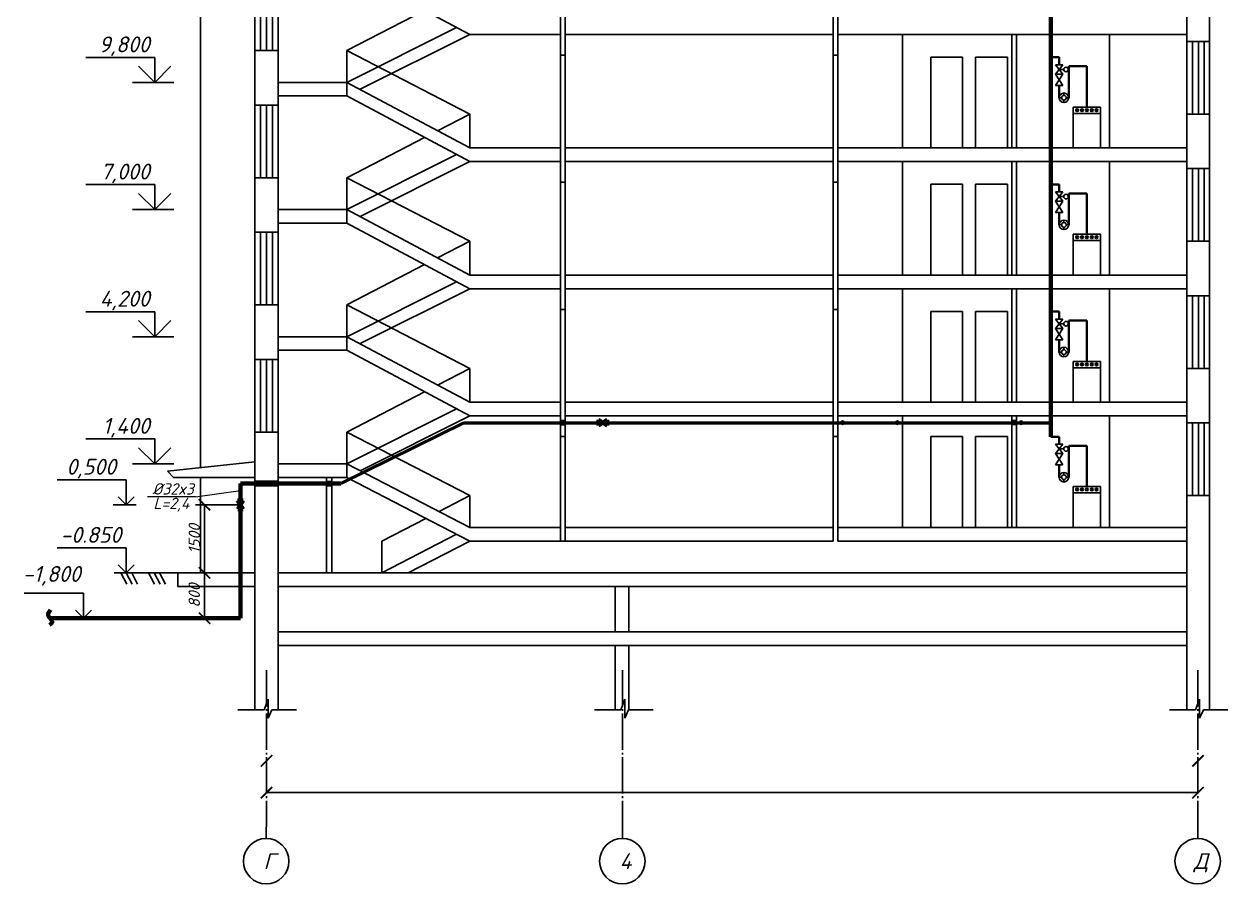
# Model space of a CAD drawing. Header units: millimetres. Extents: x -710977 to 10671, y -929782 to 89628.
# Drawn here: x 1903.8 to 2168.8, y 4858.6 to 5047.9 of the extents above; entities that cross this region are included whole.
import ezdxf
from ezdxf.enums import TextEntityAlignment as Align

# ---------------------------------------------------------------- set-up
doc = ezdxf.new("R2010")
doc.units = ezdxf.units.MM
doc.header["$LTSCALE"] = 0.4
doc.linetypes.add('ГОСТ 2.303 5', pattern=[24, 20, -1.5, 1, -1.5])
for name, color, linetype, lineweight in [('A-WALL', 113, 'Continuous', 9), ('I-WALL', 2, 'Continuous', 9), ('среднегодовой', 255, 'Continuous', 25)]:
    doc.layers.add(name, color=color, linetype=linetype, lineweight=lineweight)
for name, color, linetype in [('VPORTS', 7, 'Continuous'), ('аксонометрия', 84, 'Continuous'), ('кварталыИнфо', 7, 'Continuous'), ('оси', 255, 'Continuous'), ('СхемаГидравлика', 7, 'Continuous')]:
    doc.layers.add(name, color=color, linetype=linetype)
doc.styles.add('Zhenka', font='isocpeur.ttf', dxfattribs={"height": 400})
doc.styles.add('ГОСТ 2.304', font='isocpeui.ttf')
doc.styles.add('размерный', font='isocpeui.ttf')
doc.dimstyles.new('размерный', dxfattribs={"dimtxt": 5, "dimasz": 2.5, "dimexe": 2, "dimexo": 0, "dimgap": 1, "dimtad": 1, "dimtxsty": 'размерный', "dimblk": 'ARCHTICK', "dimcen": 2.5, "dimadec": 0, "dimazin": 0, "dimtfac": 1, "dimtmove": 0, "dimatfit": 2, "dimfxl": 1.25, "dimarcsym": 0})

# ---------------------------------------------------------------- blocks, each defined once
blk = doc.blocks.new('_ArchTick')
at = {"color": 0, "linetype": 'ByBlock', "const_width": 0.15}
blk.add_lwpolyline([(-0.5, -0.5), (0.5, 0.5)], dxfattribs=at)
blk = doc.blocks.new('*D50')
at = {"layer": 'Defpoints', "color": 0, "transparency": 16777216}
for p in [(1951.38, 4927.09), (1943.48, 4917.09), (1951.38, 4917.09)]:
    blk.add_point(p, dxfattribs=at)
at = {"layer": 'среднегодовой', "color": 0, "lineweight": -2, "transparency": 16777216}
for p, q in [((1951.38, 4927.09), (1941.48, 4927.09)), ((1943.48, 4927.09), (1943.48, 4917.09)), ((1951.38, 4917.09), (1941.48, 4917.09))]:
    blk.add_line(p, q, dxfattribs=at)
at = {"layer": 'среднегодовой', "color": 0, "lineweight": -2, "transparency": 16777216, "xscale": 2.5, "yscale": 2.5, "zscale": 2.5}
for p, rotation in [((1943.48, 4927.09), 90), ((1943.48, 4917.09), 270)]:
    blk.add_blockref('_ArchTick', p, dxfattribs=dict(at, rotation=rotation))
at = {"layer": 'среднегодовой', "color": 0, "lineweight": 25, "transparency": 16777216, "insert": (1941.23, 4922.09), "char_height": 2.5, "attachment_point": 5, "rotation": 90, "style": 'размерный'}
blk.add_mtext('{\\fISOCPEUR|b0|i1|c0|p34;800}', dxfattribs=at)
blk = doc.blocks.new('*D49')
at = {"layer": 'Defpoints', "color": 0, "transparency": 16777216}
for p in [(1951.38, 4942.09), (1943.48, 4927.09), (1951.38, 4927.09)]:
    blk.add_point(p, dxfattribs=at)
at = {"layer": 'среднегодовой', "color": 0, "lineweight": -2, "transparency": 16777216}
for p, q in [((1951.38, 4942.09), (1941.48, 4942.09)), ((1943.48, 4942.09), (1943.48, 4927.09)), ((1951.38, 4927.09), (1941.48, 4927.09))]:
    blk.add_line(p, q, dxfattribs=at)
at = {"layer": 'среднегодовой', "color": 0, "lineweight": -2, "transparency": 16777216, "xscale": 2.5, "yscale": 2.5, "zscale": 2.5}
for p, rotation in [((1943.48, 4942.09), 90), ((1943.48, 4927.09), 270)]:
    blk.add_blockref('_ArchTick', p, dxfattribs=dict(at, rotation=rotation))
at = {"layer": 'среднегодовой', "color": 0, "lineweight": 25, "transparency": 16777216, "insert": (1941.23, 4934.59), "char_height": 2.5, "attachment_point": 5, "rotation": 90, "style": 'размерный'}
blk.add_mtext('{\\fISOCPEUR|b0|i1|c0|p34;1500}', dxfattribs=at)
blk = doc.blocks.new('*U47')
at = {"layer": 'кварталыИнфо', "ltscale": 0.12}
for p, q in [((-29.5, 0), (-30.5, 0)), ((29.5, 0), (30.5, 0))]:
    blk.add_line(p, q, dxfattribs=at)
blk = doc.blocks.new('*U48')
at = {"layer": 'кварталыИнфо', "color": 0, "linetype": 'ByBlock', "lineweight": -2, "transparency": 16777216}
for p in [(0, 252), (0, 224), (0, 196), (0, 168), (0, 140), (0, 112), (0, 84), (0, 56), (0, 28), (0, 0)]:
    blk.add_blockref('*U47', p, dxfattribs=at)

msp = doc.modelspace()

# ---------------------------------------------------------------- hatches: boundary and pattern name
at = {"layer": 'аксонометрия', "lineweight": 25}
for points in [[(2135.878, 5028.982, 1), (2135.278, 5028.982, 1)], [(2136.95, 5028.982, 1), (2136.35, 5028.982, 1)], [(2138.022, 5028.982, 1), (2137.422, 5028.982, 1)], [(2139.094, 5028.982, 1), (2138.494, 5028.982, 1)], [(2140.166, 5028.982, 1), (2139.566, 5028.982, 1)], [(2135.878, 5000.982, 1), (2135.278, 5000.982, 1)], [(2136.95, 5000.982, 1), (2136.35, 5000.982, 1)], [(2138.022, 5000.982, 1), (2137.422, 5000.982, 1)], [(2139.094, 5000.982, 1), (2138.494, 5000.982, 1)], [(2140.166, 5000.982, 1), (2139.566, 5000.982, 1)], [(2135.878, 4972.982, 1), (2135.278, 4972.982, 1)], [(2136.95, 4972.982, 1), (2136.35, 4972.982, 1)], [(2138.022, 4972.982, 1), (2137.422, 4972.982, 1)], [(2139.094, 4972.982, 1), (2138.494, 4972.982, 1)], [(2140.166, 4972.982, 1), (2139.566, 4972.982, 1)], [(2135.878, 4945.416, 1), (2135.278, 4945.416, 1)], [(2136.95, 4945.416, 1), (2136.35, 4945.416, 1)], [(2138.022, 4945.416, 1), (2137.422, 4945.416, 1)], [(2139.094, 4945.416, 1), (2138.494, 4945.416, 1)], [(2140.166, 4945.416, 1), (2139.566, 4945.416, 1)]]:
    msp.add_hatch(color=7, dxfattribs=at).paths.add_polyline_path(points)
at = {"layer": 'СхемаГидравлика'}
h = msp.add_hatch(color=256, dxfattribs=at)
h.dxf.hatch_style = 1
edge = h.paths.add_edge_path()
edge.add_arc((2083.964, 4960.157), 0.391, 0, 360)
h = msp.add_hatch(color=256, dxfattribs=at)
h.dxf.hatch_style = 1
edge = h.paths.add_edge_path()
edge.add_arc((2096.003, 4960.157), 0.391, 0, 360)
h = msp.add_hatch(color=256, dxfattribs=at)
h.dxf.hatch_style = 1
edge = h.paths.add_edge_path()
edge.add_arc((2123.271, 4960.157), 0.391, 0, 360)

# ---------------------------------------------------------------- linework, layer by layer
at = {"color": 7, "lineweight": 25}
for p, q in [((1955.821, 5058.091), (1955.821, 5042.091)), ((1957.132, 5058.091), (1957.132, 5042.091)), ((1958.443, 5058.091), (1958.443, 5042.091)), ((2159.722, 5044.091), (2164.722, 5044.091)), ((2160.961, 5044.091), (2160.961, 5028.091)), ((2162.272, 5044.091), (2162.272, 5028.091)), ((2163.583, 5044.091), (2163.583, 5028.091)), ((1954.582, 5042.091), (1959.682, 5042.091)), ((1932.512, 5040.594), (1917.322, 5040.594)), ((1932.512, 5040.594), (1932.512, 5035.091)), ((1927.598, 5035.091), (1936.71, 5035.091)), ((1954.582, 5030.091), (1959.682, 5030.091)), ((1955.821, 5030.091), (1955.821, 5014.091)), ((1957.132, 5030.091), (1957.132, 5014.091)), ((1958.443, 5030.091), (1958.443, 5014.091)), ((2159.722, 5028.091), (2164.722, 5028.091)), ((2159.722, 5016.091), (2164.722, 5016.091)), ((2160.961, 5016.091), (2160.961, 5000.091)), ((2162.272, 5016.091), (2162.272, 5000.091)), ((2163.583, 5016.091), (2163.583, 5000.091)), ((1932.512, 5012.594), (1917.322, 5012.594)), ((1932.512, 5012.594), (1932.512, 5007.091)), ((1954.582, 5014.091), (1959.682, 5014.091)), ((1927.598, 5007.091), (1936.71, 5007.091)), ((1954.582, 5002.091), (1959.682, 5002.091)), ((1955.821, 5002.091), (1955.821, 4986.091)), ((1957.132, 5002.091), (1957.132, 4986.091)), ((1958.443, 5002.091), (1958.443, 4986.091)), ((2159.722, 5000.091), (2164.722, 5000.091)), ((2159.722, 4988.091), (2164.722, 4988.091)), ((2160.961, 4988.091), (2160.961, 4972.091)), ((2162.272, 4988.091), (2162.272, 4972.091)), ((2163.583, 4988.091), (2163.583, 4972.091)), ((1954.582, 4986.091), (1959.682, 4986.091)), ((1932.512, 4984.594), (1917.322, 4984.594)), ((1932.512, 4984.594), (1932.512, 4979.091)), ((1927.598, 4979.091), (1936.71, 4979.091)), ((1954.582, 4974.091), (1959.682, 4974.091)), ((1955.821, 4974.091), (1955.821, 4958.091)), ((1957.132, 4974.091), (1957.132, 4958.091)), ((1958.443, 4974.091), (1958.443, 4958.091)), ((2159.722, 4972.091), (2164.722, 4972.091)), ((2159.722, 4960.091), (2164.722, 4960.091)), ((2160.961, 4960.091), (2160.961, 4944.091)), ((2162.272, 4960.091), (2162.272, 4944.091)), ((2163.583, 4960.091), (2163.583, 4944.091)), ((1932.512, 4956.594), (1917.322, 4956.594)), ((1932.512, 4956.594), (1932.512, 4951.091)), ((1932.512, 4956.594), (1932.512, 4951.091)), ((1954.582, 4958.091), (1959.682, 4958.091)), ((1927.598, 4951.091), (1936.71, 4951.091)), ((1935.296, 4949.452), (1954.582, 4951.526)), ((1936.658, 4948.091), (1935.296, 4949.452)), ((1954.582, 4948.091), (1936.658, 4948.091)), ((1926.245, 4947.594), (1911.055, 4947.594)), ((1926.245, 4947.594), (1911.055, 4947.594)), ((1926.245, 4947.594), (1926.245, 4942.091)), ((1926.245, 4947.594), (1926.245, 4942.091)), ((2159.722, 4944.091), (2164.722, 4944.091)), ((1923.362, 4942.091), (1928.449, 4942.091)), ((1923.362, 4942.091), (1928.449, 4942.091)), ((1926.245, 4932.594), (1911.055, 4932.594)), ((1926.245, 4932.594), (1926.245, 4927.091)), ((1925.045, 4927.091), (1926.355, 4924.614)), ((1926.245, 4927.091), (1927.555, 4924.614)), ((1927.445, 4927.091), (1928.755, 4924.614)), ((1931.18, 4927.091), (1932.49, 4924.614)), ((1932.38, 4927.091), (1933.69, 4924.614)), ((1933.58, 4927.091), (1934.89, 4924.614)), ((1916.811, 4922.594), (1903.759, 4922.594)), ((1916.811, 4922.594), (1916.811, 4917.091)), ((1956.61, 4896.915), (1957.497, 4899.242)), ((1957.497, 4899.242), (1957.497, 4895.079)), ((2035.107, 4896.915), (2035.994, 4899.242)), ((2035.994, 4899.242), (2035.994, 4895.079)), ((2161.668, 4896.915), (2162.554, 4899.242)), ((2162.554, 4899.242), (2162.554, 4895.079)), ((1956.61, 4896.915), (1950.828, 4896.915)), ((1957.497, 4895.079), (1958.31, 4896.915)), ((1958.31, 4896.915), (1963.721, 4896.915)), ((2035.107, 4896.915), (2029.326, 4896.915)), ((2035.994, 4895.079), (2036.807, 4896.915)), ((2036.807, 4896.915), (2042.218, 4896.915)), ((2161.668, 4896.915), (2155.886, 4896.915)), ((2162.554, 4895.079), (2163.367, 4896.915)), ((2163.367, 4896.915), (2168.778, 4896.915))]:
    msp.add_line(p, q, dxfattribs=at)
at = {"color": 7, "lineweight": 35}
for p, q in [((2131.622, 5040.633), (2129.813, 5040.633)), ((2131.623, 5038.977), (2131.622, 5040.633)), ((2137.722, 5038.657), (2133.722, 5038.657)), ((2133.722, 5031.707), (2133.722, 5038.657)), ((2137.722, 5029.657), (2137.722, 5038.657)), ((2131.622, 5035.655), (2131.622, 5035.657)), ((2131.622, 5035.655), (2131.622, 5035.657)), ((2131.622, 5031.707), (2131.622, 5034.407)), ((2131.622, 5012.633), (2129.813, 5012.633)), ((2131.623, 5010.977), (2131.622, 5012.633)), ((2137.722, 5010.657), (2133.722, 5010.657)), ((2133.722, 5003.707), (2133.722, 5010.657)), ((2137.722, 5001.657), (2137.722, 5010.657)), ((2131.622, 5007.655), (2131.622, 5007.657)), ((2131.622, 5007.655), (2131.622, 5007.657)), ((2131.622, 5003.707), (2131.622, 5006.407)), ((2131.622, 4984.633), (2129.813, 4984.633)), ((2131.623, 4982.977), (2131.622, 4984.633)), ((2137.722, 4982.657), (2133.722, 4982.657)), ((2133.722, 4975.707), (2133.722, 4982.657)), ((2137.722, 4973.657), (2137.722, 4982.657)), ((2131.622, 4979.655), (2131.622, 4979.657)), ((2131.622, 4979.655), (2131.622, 4979.657)), ((2131.622, 4975.707), (2131.622, 4978.407)), ((2131.622, 4957.067), (2129.813, 4957.067)), ((2131.623, 4955.411), (2131.622, 4957.067)), ((2137.722, 4955.091), (2133.722, 4955.091)), ((2133.722, 4948.141), (2133.722, 4955.091)), ((2137.722, 4946.091), (2137.722, 4955.091)), ((2131.622, 4952.089), (2131.622, 4952.091)), ((2131.622, 4952.089), (2131.622, 4952.091)), ((2131.622, 4948.141), (2131.622, 4950.841))]:
    msp.add_line(p, q, dxfattribs=at)
at = {"color": 7, "lineweight": 50}
for p, q in [((2000.583, 4960.157), (1973.483, 4946.734)), ((2000.583, 4960.157), (2030.231, 4960.157)), ((2032.142, 4960.157), (2129.813, 4960.157))]:
    msp.add_line(p, q, dxfattribs=at)
at = {"color": 7, "lineweight": 20}
for q in [(1930.951, 4943.819), (1951.382, 4945.193)]:
    msp.add_line((1941.486, 4943.819), q, dxfattribs=at)
at = {"color": 0, "linetype": 'ByBlock', "const_width": 0.375}
for points in [[(1955.882, 4884.437), (1958.382, 4886.937)], [(2160.939, 4884.437), (2163.439, 4886.937)], [(1955.882, 4877.437), (1958.382, 4879.937)], [(2160.939, 4877.437), (2163.439, 4879.937)]]:
    msp.add_lwpolyline(points, dxfattribs=at)
at = {"layer": 'A-WALL', "lineweight": 25}
for p, q in [((2159.722, 4927.091), (2159.722, 5236.657)), ((2164.722, 5236.657), (2164.722, 4927.091)), ((1942.582, 5213.76), (1942.582, 4950.236)), ((1954.582, 5209.091), (1954.582, 4896.915)), ((1959.682, 5209.091), (1959.682, 4896.915)), ((2021.882, 5045.657), (2001.882, 5045.657)), ((2033.882, 5045.657), (2022.882, 5045.657)), ((2081.882, 5045.657), (2033.882, 5045.657)), ((2159.722, 5045.657), (2082.882, 5045.657)), ((1959.682, 5035.091), (1974.782, 5035.091)), ((1959.682, 5032.091), (1974.782, 5032.091)), ((2021.882, 5020.657), (2001.882, 5020.657)), ((2033.882, 5020.657), (2022.882, 5020.657)), ((2081.882, 5020.657), (2033.882, 5020.657)), ((2159.722, 5020.657), (2082.882, 5020.657)), ((2021.882, 5017.657), (2001.882, 5017.657)), ((2033.882, 5017.657), (2022.882, 5017.657)), ((2081.882, 5017.657), (2033.882, 5017.657)), ((2159.722, 5017.657), (2082.882, 5017.657)), ((1959.682, 5007.091), (1974.782, 5007.091)), ((1959.682, 5004.091), (1974.782, 5004.091)), ((2021.882, 4992.657), (2001.882, 4992.657)), ((2022.882, 4992.657), (2033.882, 4992.657)), ((2033.882, 4992.657), (2081.882, 4992.657)), ((2159.722, 4992.657), (2082.882, 4992.657)), ((2021.882, 4989.657), (2001.882, 4989.657)), ((2033.882, 4989.657), (2022.882, 4989.657)), ((2081.882, 4989.657), (2033.882, 4989.657)), ((2159.722, 4989.657), (2082.882, 4989.657)), ((1959.682, 4979.091), (1974.782, 4979.091)), ((1959.682, 4976.091), (1974.782, 4976.091)), ((1959.682, 4951.091), (1959.682, 4976.091)), ((2021.882, 4964.657), (2001.882, 4964.657)), ((2033.882, 4964.657), (2022.882, 4964.657)), ((2081.882, 4964.657), (2033.882, 4964.657)), ((2159.722, 4964.657), (2082.882, 4964.657)), ((2001.882, 4961.657), (1977.732, 4949.567)), ((2021.882, 4961.657), (2001.882, 4961.657)), ((2033.882, 4961.657), (2022.882, 4961.657)), ((2081.882, 4961.657), (2033.882, 4961.657)), ((2159.722, 4961.657), (2082.882, 4961.657)), ((1959.682, 4951.091), (1974.782, 4951.091)), ((1959.682, 4948.091), (1974.782, 4948.091)), ((2021.882, 4937.091), (2001.882, 4937.091)), ((2036.882, 4937.091), (2022.882, 4937.091)), ((2081.882, 4937.091), (2036.882, 4937.091)), ((2159.722, 4937.091), (2082.882, 4937.091)), ((2036.882, 4934.091), (2001.882, 4934.091)), ((2081.882, 4934.091), (2036.882, 4934.091)), ((2159.722, 4934.091), (2082.882, 4934.091)), ((1954.582, 4927.091), (1923.582, 4927.091)), ((1937.582, 4924.091), (1937.582, 4927.091)), ((1959.682, 4924.091), (1959.682, 4927.091)), ((1959.682, 4927.091), (2036.882, 4927.091)), ((2036.882, 4927.091), (2159.722, 4927.091)), ((2159.722, 4927.091), (2159.722, 4896.915)), ((2164.722, 4927.091), (2164.722, 4896.915)), ((1954.582, 4924.091), (1937.582, 4924.091)), ((1959.682, 4914.091), (1959.682, 4924.091)), ((1959.682, 4924.091), (2036.882, 4924.091)), ((2033.882, 4924.091), (2033.882, 4914.091)), ((2036.882, 4924.091), (2159.722, 4924.091)), ((2036.882, 4924.091), (2036.882, 4914.091)), ((2033.882, 4914.091), (1959.682, 4914.091)), ((2159.722, 4914.091), (2033.882, 4914.091)), ((2033.882, 4911.091), (1959.682, 4911.091)), ((2159.722, 4911.091), (2033.882, 4911.091)), ((2033.882, 4911.091), (2033.882, 4896.915)), ((2036.882, 4911.091), (2036.882, 4896.915))]:
    msp.add_line(p, q, dxfattribs=at)
at = {"layer": 'I-WALL', "lineweight": 25}
for p, q in [((2021.882, 4934.091), (2021.882, 5213.657)), ((2022.882, 4934.091), (2022.882, 5213.657)), ((2081.882, 4934.091), (2081.882, 5213.657)), ((2082.882, 4934.091), (2082.882, 5213.657)), ((2121.222, 5020.657), (2121.222, 5045.657)), ((2122.222, 5045.657), (2122.222, 5020.657)), ((2121.222, 4992.657), (2121.222, 5017.657)), ((2122.222, 5017.657), (2122.222, 4992.657)), ((2121.222, 4964.657), (2121.222, 4989.657)), ((2122.222, 4989.657), (2122.222, 4964.657)), ((2121.222, 4937.091), (2121.222, 4961.657)), ((2122.222, 4961.657), (2122.222, 4937.091)), ((1970.334, 4948.091), (1970.334, 4927.091)), ((1971.534, 4948.091), (1971.534, 4927.091))]:
    msp.add_line(p, q, dxfattribs=at)
at = {"layer": 'VPORTS', "ltscale": 0.2}
for p, q in [((2021.882, 4960.657), (2022.882, 4960.657)), ((2022.882, 4959.657), (2021.882, 4959.657)), ((2022.882, 4960.657), (2022.882, 4959.657)), ((1942.582, 4948.091), (1942.582, 4927.091)), ((1926.245, 4942.091), (1924.477, 4943.859)), ((1926.245, 4942.091), (1928.013, 4943.859)), ((1926.245, 4927.091), (1924.477, 4928.859)), ((1926.245, 4927.091), (1928.013, 4928.859)), ((1916.811, 4917.091), (1915.043, 4918.859)), ((1916.811, 4917.091), (1918.579, 4918.859))]:
    msp.add_line(p, q, dxfattribs=at)
at = {"layer": 'VPORTS'}
msp.add_line((1977.525, 4927.091), (1977.555, 4927.091), dxfattribs=at)
at = {"layer": 'аксонометрия', "color": 7, "lineweight": 70}
for p, q in [((2129.813, 4957.067), (2129.813, 5208.633)), ((2129.813, 4957.067), (2129.813, 5180.633)), ((2030.231, 4960.154), (2030.229, 4960.755)), ((2030.229, 4960.755), (2032.143, 4959.558)), ((2030.231, 4960.154), (2030.233, 4959.552)), ((2030.233, 4959.552), (2032.14, 4960.761)), ((2032.142, 4960.159), (2032.14, 4960.761)), ((2032.142, 4960.159), (2032.143, 4959.558)), ((1951.382, 4946.734), (1951.382, 4943.046)), ((1951.382, 4946.734), (1959.682, 4946.734)), ((1959.682, 4946.734), (1973.483, 4946.734)), ((1959.682, 4946.734), (1964.682, 4946.734)), ((1951.38, 4943.046), (1950.778, 4943.044)), ((1951.987, 4941.137), (1950.778, 4943.044)), ((1950.784, 4941.134), (1951.981, 4943.048)), ((1951.38, 4943.046), (1951.981, 4943.048)), ((1951.385, 4941.135), (1950.784, 4941.134)), ((1951.385, 4941.135), (1951.382, 4917.091)), ((1951.385, 4941.135), (1951.987, 4941.137)), ((1909.451, 4917.091), (1951.382, 4917.091))]:
    msp.add_line(p, q, dxfattribs=at)
at = {"layer": 'аксонометрия', "color": 7, "lineweight": 25}
for p, q in [((2131.623, 5038.977), (2130.836, 5038.977)), ((2132.409, 5038.977), (2130.836, 5036.905)), ((2130.836, 5038.977), (2132.409, 5036.905)), ((2132.409, 5038.977), (2131.623, 5038.977)), ((2131.623, 5036.905), (2130.836, 5036.905)), ((2132.409, 5034.407), (2130.836, 5036.905)), ((2130.836, 5034.407), (2132.409, 5036.905)), ((2131.623, 5036.905), (2130.836, 5036.905)), ((2131.623, 5037.941), (2132.623, 5037.941)), ((2131.623, 5036.905), (2132.409, 5036.905)), ((2132.409, 5036.905), (2131.623, 5036.905)), ((2131.623, 5034.407), (2130.836, 5034.407)), ((2131.623, 5034.407), (2132.409, 5034.407)), ((2132.672, 5032.228), (2132.672, 5032.757)), ((2132.15, 5031.707), (2131.622, 5031.707)), ((2132.672, 5030.657), (2132.672, 5031.185)), ((2133.722, 5031.707), (2133.193, 5031.707)), ((2140.722, 5029.657), (2134.722, 5029.657)), ((2134.722, 5029.657), (2134.722, 5020.657)), ((2140.722, 5028.264), (2134.722, 5028.264)), ((2140.722, 5020.657), (2140.722, 5029.657)), ((2131.623, 5010.977), (2130.836, 5010.977)), ((2132.409, 5010.977), (2130.836, 5008.905)), ((2130.836, 5010.977), (2132.409, 5008.905)), ((2131.623, 5008.905), (2130.836, 5008.905)), ((2132.409, 5006.407), (2130.836, 5008.905)), ((2130.836, 5006.407), (2132.409, 5008.905)), ((2131.623, 5008.905), (2130.836, 5008.905)), ((2132.409, 5010.977), (2131.623, 5010.977)), ((2131.623, 5009.941), (2132.623, 5009.941)), ((2131.623, 5008.905), (2132.409, 5008.905)), ((2132.409, 5008.905), (2131.623, 5008.905)), ((2131.623, 5006.407), (2130.836, 5006.407)), ((2131.623, 5006.407), (2132.409, 5006.407)), ((2132.15, 5003.707), (2131.622, 5003.707)), ((2132.672, 5004.228), (2132.672, 5004.757)), ((2133.722, 5003.707), (2133.193, 5003.707)), ((2132.672, 5002.657), (2132.672, 5003.185)), ((2140.722, 5001.657), (2134.722, 5001.657)), ((2134.722, 5001.657), (2134.722, 4992.657)), ((2140.722, 4992.657), (2140.722, 5001.657)), ((2140.722, 5000.264), (2134.722, 5000.264)), ((2131.623, 4982.977), (2130.836, 4982.977)), ((2132.409, 4982.977), (2130.836, 4980.905)), ((2130.836, 4982.977), (2132.409, 4980.905)), ((2132.409, 4982.977), (2131.623, 4982.977)), ((2131.623, 4980.905), (2130.836, 4980.905)), ((2132.409, 4978.407), (2130.836, 4980.905)), ((2130.836, 4978.407), (2132.409, 4980.905)), ((2131.623, 4980.905), (2130.836, 4980.905)), ((2131.623, 4981.941), (2132.623, 4981.941)), ((2131.623, 4980.905), (2132.409, 4980.905)), ((2132.409, 4980.905), (2131.623, 4980.905)), ((2131.623, 4978.407), (2130.836, 4978.407)), ((2131.623, 4978.407), (2132.409, 4978.407)), ((2132.15, 4975.707), (2131.622, 4975.707)), ((2132.672, 4976.228), (2132.672, 4976.757)), ((2132.672, 4974.657), (2132.672, 4975.185)), ((2133.722, 4975.707), (2133.193, 4975.707)), ((2140.722, 4973.657), (2134.722, 4973.657)), ((2134.722, 4973.657), (2134.722, 4964.657)), ((2140.722, 4972.264), (2134.722, 4972.264)), ((2140.722, 4964.657), (2140.722, 4973.657)), ((2131.623, 4955.411), (2130.836, 4955.411)), ((2132.409, 4955.411), (2130.836, 4953.339)), ((2130.836, 4955.411), (2132.409, 4953.339)), ((2131.623, 4953.339), (2130.836, 4953.339)), ((2132.409, 4950.841), (2130.836, 4953.339)), ((2130.836, 4950.841), (2132.409, 4953.339)), ((2131.623, 4953.339), (2130.836, 4953.339)), ((2132.409, 4955.411), (2131.623, 4955.411)), ((2131.623, 4954.375), (2132.623, 4954.375)), ((2131.623, 4953.339), (2132.409, 4953.339)), ((2132.409, 4953.339), (2131.623, 4953.339)), ((2131.623, 4950.841), (2130.836, 4950.841)), ((2131.623, 4950.841), (2132.409, 4950.841)), ((2132.15, 4948.141), (2131.622, 4948.141)), ((2132.672, 4948.662), (2132.672, 4949.191)), ((2133.722, 4948.141), (2133.193, 4948.141)), ((1954.582, 4947.278), (1959.682, 4947.278)), ((1954.582, 4946.278), (1959.682, 4946.278)), ((1970.334, 4947.234), (1971.534, 4947.234)), ((1970.334, 4946.234), (1971.534, 4946.234)), ((2132.672, 4947.091), (2132.672, 4947.62)), ((2140.722, 4946.091), (2134.722, 4946.091)), ((2134.722, 4946.091), (2134.722, 4937.091)), ((2140.722, 4937.091), (2140.722, 4946.091)), ((2140.722, 4944.698), (2134.722, 4944.698))]:
    msp.add_line(p, q, dxfattribs=at)
for centre, radius in [((2133.123, 5037.941), 0.5), ((2132.672, 5031.707), 1.05), ((2132.672, 5031.707), 0.521), ((2135.578, 5028.982), 0.3), ((2136.65, 5028.982), 0.3), ((2137.722, 5028.982), 0.3), ((2138.794, 5028.982), 0.3), ((2139.866, 5028.982), 0.3), ((2133.123, 5009.941), 0.5), ((2132.672, 5003.707), 1.05), ((2132.672, 5003.707), 0.521), ((2135.578, 5000.982), 0.3), ((2136.65, 5000.982), 0.3), ((2137.722, 5000.982), 0.3), ((2138.794, 5000.982), 0.3), ((2139.866, 5000.982), 0.3), ((2133.123, 4981.941), 0.5), ((2132.672, 4975.707), 1.05), ((2132.672, 4975.707), 0.521), ((2135.578, 4972.982), 0.3), ((2136.65, 4972.982), 0.3), ((2137.722, 4972.982), 0.3), ((2138.794, 4972.982), 0.3), ((2139.866, 4972.982), 0.3), ((2133.123, 4954.375), 0.5), ((2132.672, 4948.141), 1.05), ((2132.672, 4948.141), 0.521), ((2135.578, 4945.416), 0.3), ((2136.65, 4945.416), 0.3), ((2137.722, 4945.416), 0.3), ((2138.794, 4945.416), 0.3), ((2139.866, 4945.416), 0.3)]:
    msp.add_circle(centre, radius, dxfattribs=at)
at = {"layer": 'аксонометрия', "color": 7, "lineweight": 70}
msp.add_spline([(1909.589, 4918.931), (1909.063, 4918.056), (1909.451, 4917.091), (1909.95, 4916.206), (1909.372, 4915.628)], degree=3, dxfattribs=at)
at = {"layer": 'кварталыИнфо', "ltscale": 0.12}
for p, q in [((2097.162, 5045.657), (2097.162, 5020.657)), ((2142.722, 5020.657), (2142.722, 5045.657)), ((2103.382, 5020.657), (2103.382, 5040.657)), ((2103.382, 5040.657), (2110.382, 5040.657)), ((2110.382, 5040.657), (2110.382, 5020.657)), ((2113.222, 5020.657), (2113.222, 5040.657)), ((2113.222, 5040.657), (2120.222, 5040.657)), ((2120.222, 5040.657), (2120.222, 5020.657)), ((2097.162, 5017.657), (2097.162, 4992.657)), ((2142.722, 4992.657), (2142.722, 5017.657)), ((2103.382, 4992.657), (2103.382, 5012.657)), ((2103.382, 5012.657), (2110.382, 5012.657)), ((2110.382, 5012.657), (2110.382, 4992.657)), ((2113.222, 4992.657), (2113.222, 5012.657)), ((2113.222, 5012.657), (2120.222, 5012.657)), ((2120.222, 5012.657), (2120.222, 4992.657)), ((2097.162, 4989.657), (2097.162, 4964.657)), ((2142.722, 4964.657), (2142.722, 4989.657)), ((2103.382, 4964.657), (2103.382, 4984.657)), ((2103.382, 4984.657), (2110.382, 4984.657)), ((2110.382, 4984.657), (2110.382, 4964.657)), ((2113.222, 4964.657), (2113.222, 4984.657)), ((2113.222, 4984.657), (2120.222, 4984.657)), ((2120.222, 4984.657), (2120.222, 4964.657)), ((2097.162, 4961.657), (2097.162, 4937.091)), ((2142.722, 4937.091), (2142.722, 4961.657)), ((2121.222, 4960.625), (2122.222, 4960.625)), ((2122.222, 4959.768), (2121.222, 4959.768)), ((2103.382, 4937.091), (2103.382, 4957.091)), ((2103.382, 4957.091), (2110.382, 4957.091)), ((2110.382, 4957.091), (2110.382, 4937.091)), ((2113.222, 4937.091), (2113.222, 4957.091)), ((2113.222, 4957.091), (2120.222, 4957.091)), ((2120.222, 4957.091), (2120.222, 4937.091)), ((1957.132, 4878.687), (2162.189, 4878.687))]:
    msp.add_line(p, q, dxfattribs=at)
at = {"layer": 'оси'}
for p, q in [((2001.882, 5045.657), (1974.782, 5060.091)), ((1991.938, 5050.953), (1974.782, 5042.091)), ((1998.979, 5047.203), (1974.782, 5035.091)), ((2001.882, 5045.657), (1977.732, 5033.567)), ((1974.782, 5042.091), (2001.882, 5028.091)), ((1974.782, 5042.091), (1974.782, 5032.091)), ((2001.882, 5020.657), (1974.782, 5035.091)), ((2001.882, 5017.657), (1974.782, 5032.091)), ((2001.882, 5028.091), (1994.797, 5024.43)), ((2001.882, 5020.657), (2001.882, 5028.091)), ((1991.938, 5022.953), (1974.782, 5014.091)), ((1998.979, 5019.203), (1974.782, 5007.091)), ((2001.882, 5017.657), (1977.732, 5005.567)), ((1974.782, 5014.091), (2001.882, 5000.091)), ((1974.782, 5014.091), (1974.782, 5004.091)), ((2001.882, 4992.657), (1974.782, 5007.091)), ((2001.882, 4989.657), (1974.782, 5004.091)), ((2001.882, 5000.091), (1994.797, 4996.43)), ((2001.882, 4992.657), (2001.882, 5000.091)), ((1991.938, 4994.953), (1974.782, 4986.091)), ((1998.979, 4991.203), (1974.782, 4979.091)), ((2001.882, 4989.657), (1977.732, 4977.567)), ((1974.782, 4986.091), (2001.882, 4972.091)), ((1974.782, 4986.091), (1974.782, 4976.091)), ((2001.882, 4964.657), (1974.782, 4979.091)), ((2001.882, 4961.657), (1974.782, 4976.091)), ((2001.882, 4972.091), (1994.797, 4968.43)), ((2001.882, 4971.657), (2001.882, 4972.091)), ((2001.882, 4964.657), (2001.882, 4971.657)), ((1991.938, 4966.953), (1974.782, 4958.091)), ((1998.979, 4963.203), (1974.782, 4951.091)), ((1974.782, 4958.091), (2001.882, 4944.091)), ((1974.782, 4958.091), (1974.782, 4948.091)), ((2001.882, 4937.091), (1974.782, 4951.091)), ((1974.782, 4948.091), (2001.882, 4934.091)), ((2001.882, 4944.091), (1995.107, 4940.591)), ((2001.882, 4937.091), (2001.882, 4944.091)), ((1992.204, 4939.091), (1982.525, 4934.091)), ((1982.525, 4927.091), (1998.979, 4935.591)), ((1982.525, 4927.091), (1982.525, 4934.091)), ((2001.882, 4934.091), (1988.332, 4927.091))]:
    msp.add_line(p, q, dxfattribs=at)
at = {"layer": 'оси', "linetype": 'ГОСТ 2.303 5', "lineweight": 25}
for p, q in [((1957.132, 4905.687), (1957.132, 4873.687)), ((2035.529, 4905.687), (2035.529, 4873.687)), ((2162.189, 4905.687), (2162.189, 4873.687)), ((1957.132, 4873.687), (1957.067, 4868.586)), ((2035.529, 4873.687), (2035.464, 4868.586)), ((2162.189, 4873.687), (2162.125, 4868.586))]:
    msp.add_line(p, q, dxfattribs=at)
at = {"layer": 'оси', "linetype": 'Continuous', "lineweight": 25}
for centre in [(1957.067, 4863.586), (2035.464, 4863.586), (2162.125, 4863.586)]:
    msp.add_circle(centre, 5, dxfattribs=at)
at = {"layer": 'СхемаГидравлика'}
for p, q in [((1932.512, 5035.091), (1928.977, 5038.626)), ((1932.512, 5035.091), (1936.048, 5038.626)), ((1932.512, 5007.091), (1928.977, 5010.626)), ((1932.512, 5007.091), (1936.048, 5010.626)), ((1932.512, 4979.091), (1928.977, 4982.626)), ((1932.512, 4979.091), (1936.048, 4982.626)), ((1932.512, 4951.091), (1928.977, 4954.626)), ((1932.512, 4951.091), (1936.048, 4954.626))]:
    msp.add_line(p, q, dxfattribs=at)
for centre in [(2083.964, 4960.157), (2096.003, 4960.157), (2123.271, 4960.157)]:
    msp.add_circle(centre, 0.391, dxfattribs=at)

# ---------------------------------------------------------------- block references
at = {"layer": 'кварталыИнфо'}
msp.add_blockref('*U48', (2052.382, 4957.091), dxfattribs=at)

# ---------------------------------------------------------------- texts
at = {"color": 7, "lineweight": 25, "char_height": 3.5, "width": 13.14349, "style": 'Zhenka'}
for s, insert, attachment_point in [('{\\fISOCPEUR|b0|i1|c0|p34;9,800}', (1931.421, 5045.2), 3), ('{\\fISOCPEUR|b0|i1|c0|p34;7,000}', (1931.421, 5017.2), 3), ('{\\fISOCPEUR|b0|i1|c0|p34;4,200}', (1931.421, 4989.2), 3), ('{\\fISOCPEUR|b0|i1|c0|p34;1,400}', (1931.421, 4961.2), 3), ('{\\fISOCPEUR|b0|i1|c0|p34;0,500}', (1924.006, 4952.2), 3), ('{\\fISOCPEUR|b0|i1|c0|p34;-0.850}', (1925.154, 4937.2), 3), ('{\\fISOCPEUR|b0|i1|c0|p34;-1,800}', (1916.214, 4924.278), 9)]:
    msp.add_mtext(s, dxfattribs=dict(at, insert=insert, attachment_point=attachment_point))
at = {"color": 7, "lineweight": 20, "char_height": 2.5, "width": 14.94504, "attachment_point": 3, "style": 'Zhenka'}
for s, insert in [('{\\fISOCPEUR|b0|i1|c0|p34;%%C32x3}', (1941.131, 4946.823)), ('{\\fISOCPEUR|b0|i1|c0|p34;L=2,4}', (1940.167, 4943.647))]:
    msp.add_mtext(s, dxfattribs=dict(at, insert=insert))
at = {"layer": 'оси', "linetype": 'Continuous', "lineweight": 25, "style": 'ГОСТ 2.304'}
for s, p in [('Г', (1957.783, 4863.607)), ('4', (2036.18, 4863.607)), ('Д', (2162.84, 4863.607))]:
    msp.add_text(s, height=3.5, dxfattribs=at).set_placement(p, align=Align.MIDDLE_CENTER)

# ---------------------------------------------------------------- dimensions: what is measured, and where the dimension line sits
at = {"layer": 'среднегодовой', "color": 7, "lineweight": 25}
for base, p1, p2, text, picture, middle in [((1943.484, 4927.091), (1951.382, 4942.091), (1951.382, 4927.091), '{\\fISOCPEUR|b0|i1|c0|p34;1500}', '*D49', (1943.484, 4934.591)), ((1943.484, 4917.091), (1951.384, 4927.091), (1951.382, 4917.091), '{\\fISOCPEUR|b0|i1|c0|p34;800}', '*D50', (1943.484, 4922.091))]:
    dim = msp.add_linear_dim(base=base, p1=p1, p2=p2, angle=90, text=text, dimstyle='размерный', override={"dimtxt": 2.5}, dxfattribs=at)
    dim.commit()
    dim.dimension.update_dxf_attribs({"geometry": picture, "text_midpoint": middle, "dimtype": 160})

doc.saveas('drawing.dxf')
